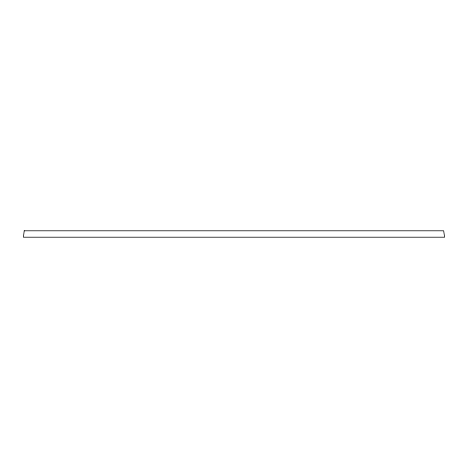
<?xml version="1.0" encoding="UTF-8"?>
<svg xmlns="http://www.w3.org/2000/svg" width="468" height="468" viewBox="0 0 468 468"><rect width="100%" height="100%" fill="white"/><g stroke="black" fill="none" stroke-linecap="round" stroke-linejoin="round"><path stroke-width="0.7" d="M24.213 230.8L23.4 237.2L444.6 237.2L443.682 230.8L24.213 230.8"/></g></svg>
